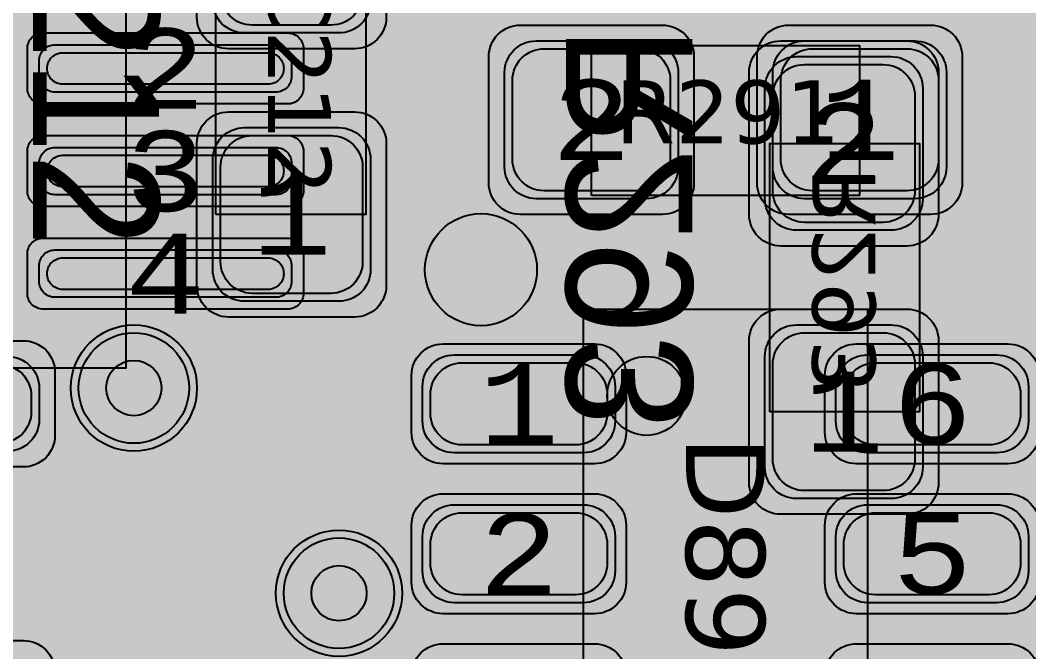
# Model space of a CAD drawing. Extents: x -28 to 199, y -61 to 255.
# Drawn here: x 127.28 to 133.67, y 159.13 to 163.13 of the extents above; entities that cross this region are included whole.
import ezdxf
from ezdxf.enums import TextEntityAlignment as Align

# ---------------------------------------------------------------- set-up
doc = ezdxf.new("R2010")
doc.units = 0
doc.header["$MEASUREMENT"] = 0
for name, color, linetype in [('ASSEMBLY_OUTLINES_BTM', 191, 'CONTINUOUS'), ('ASSEMBLY_OUTLINES_TOP', 102, 'CONTINUOUS'), ('ASSEMBLY_PART_NUMBERS_BTM', 191, 'CONTINUOUS'), ('ASSEMBLY_PART_NUMBERS_TOP', 102, 'CONTINUOUS'), ('ASSEMBLY_REF_DES_BTM', 191, 'CONTINUOUS'), ('ASSEMBLY_REF_DES_TOP', 102, 'CONTINUOUS'), ('DRILL_DRAWING', 21, 'CONTINUOUS'), ('GENERATED_SILKSCREEN_BTM', 255, 'CONTINUOUS'), ('GENERATED_SILKSCREEN_TOP', 140, 'CONTINUOUS'), ('PART_PADS_SMD_BTM', 10, 'CONTINUOUS'), ('PART_PADS_SMD_TOP', 150, 'CONTINUOUS'), ('PIN_NUMBERS_BTM', 8, 'CONTINUOUS'), ('PIN_NUMBERS_TOP', 8, 'CONTINUOUS'), ('PLACEMENT_OUTLINES_BTM', 222, 'CONTINUOUS'), ('PLACEMENT_OUTLINES_TOP', 130, 'CONTINUOUS'), ('PLANE_SHAPES_LAYER_2', 230, 'CONTINUOUS'), ('PLANE_SHAPES_LAYER_3', 81, 'CONTINUOUS'), ('SILKSCREEN_OUTLINES_BTM', 211, 'CONTINUOUS'), ('SILKSCREEN_OUTLINES_TOP', 150, 'CONTINUOUS'), ('SILKSCREEN_REF_DES_BTM', 211, 'CONTINUOUS'), ('SILKSCREEN_REF_DES_TOP', 150, 'CONTINUOUS'), ('SOLDERMASK_PADS_BTM', 12, 'CONTINUOUS'), ('SOLDERMASK_PADS_TOP', 180, 'CONTINUOUS'), ('SOLDERPASTE_PADS_BTM', 12, 'CONTINUOUS'), ('SOLDERPASTE_PADS_TOP', 180, 'CONTINUOUS'), ('TRACES_LAYER_3', 81, 'CONTINUOUS'), ('TRACES_LAYER_BOTTOM', 10, 'CONTINUOUS'), ('TRACES_LAYER_TOP', 150, 'CONTINUOUS'), ('VIA_HOLES_LAYER_2', 30, 'CONTINUOUS'), ('VIA_HOLES_LAYER_3', 30, 'CONTINUOUS'), ('VIA_HOLES_LAYER_BOTTOM', 30, 'CONTINUOUS'), ('VIA_HOLES_LAYER_TOP', 30, 'CONTINUOUS'), ('VIA_PADS_LAYER_2', 230, 'CONTINUOUS'), ('VIA_PADS_LAYER_3', 81, 'CONTINUOUS'), ('VIA_PADS_LAYER_BOTTOM', 10, 'CONTINUOUS'), ('VIA_PADS_LAYER_TOP', 150, 'CONTINUOUS')]:
    doc.layers.add(name, color=color, linetype=linetype)
doc.styles.add('COURIER_NEW', font='COUR.TTF')
doc.styles.add('VERDANA', font='verdana.TTF')
doc.styles.add('VERIBEST_GERBER_0', font='txt')

msp = doc.modelspace()

# ---------------------------------------------------------------- hatches: boundary and pattern name
at = {"layer": 'ASSEMBLY_OUTLINES_TOP'}
h = msp.add_hatch(color=256, dxfattribs=at)
edge = h.paths.add_edge_path()
edge.add_arc((131.25, 160.75), 0.25, 0, 360)
at = {"layer": 'GENERATED_SILKSCREEN_TOP'}
h = msp.add_hatch(color=256, dxfattribs=at)
edge = h.paths.add_edge_path()
edge.add_arc((130.2, 161.55), 0.355, 0, 360)
at = {"layer": 'PLANE_SHAPES_LAYER_2'}
h = msp.add_hatch(color=256, dxfattribs=at)
h.paths.add_polyline_path([(169.5, 129.25), (149.5, 129.25), (142.25, 122), (142.25, 90.5), (147.5, 90.5), (147.5, 80), (154, 80), (154, 69.25), (131.75, 69.25), (131.75, 73.25), (121.25, 73.25), (121.25, 81), (110.5, 81), (110.5, 125.75), (106.5, 125.75), (106.5, 128.75), (93.5, 128.75), (93.5, 120.25), (91.75, 120.25), (91.75, 121.5), (80, 121.5), (80, 118.25), (73.25, 118.25), (73.25, 124.5), (67.5, 124.5), (67.5, 128), (57.75, 128), (57.75, 120.25), (55.25, 120.25), (55.25, 121.5), (47.5, 121.5), (47.5, 119), (35, 119), (35, 134.75), (32.75, 134.75), (32.75, 159.75), (29.25, 159.75), (29.25, 175.25), (22.5, 175.25), (22.5, 195.25), (17.25, 195.25), (17.25, 198), (22.5, 198), (22.5, 216.5), (40.25, 216.5), (40.25, 235.5), (54.5, 235.5), (54.5, 254), (87.25, 254), (87.25, 236.25), (86.25, 236.25), (86.25, 228.75), (81, 228.75), (81, 218.75), (95.25, 218.75), (95.25, 194.5), (87, 194.5), (87, 172), (131.1, 172), (131.1, 208.75), (115.5, 208.75), (115.5, 213.75), (106.75, 213.75), (106.75, 218.75), (110.25, 222.25), (110.25, 226.25), (142.5, 226.25), (142.5, 221.5), (160.5, 221.5), (160.5, 240.75), (169.5, 240.75)])
h.paths.add_polyline_path([(35.5, 149.5), (41.75, 149.5), (41.75, 152), (39.25, 152), (39.25, 154), (37.75, 154), (37.75, 152), (35.5, 152)], flags=16)
h.paths.add_polyline_path([(37.5, 125.75), (37.5, 128.75), (42.75, 128.75), (42.75, 125.75)], flags=16)
h.paths.add_polyline_path([(52, 127.75), (52, 130.75), (54.25, 130.75), (54.25, 127.75)], flags=16)
h.paths.add_polyline_path([(50.75, 219.5), (50.75, 226.5), (71.75, 226.5), (71.75, 219.5)], flags=16)
h.paths.add_polyline_path([(66.5, 150.75), (66.5, 177.5), (72.25, 177.5), (72.25, 150.75)], flags=16)
h.paths.add_polyline_path([(47.25, 185.25), (73, 185.25), (73, 188.25), (70.25, 188.25), (70.25, 191), (47.25, 191)], flags=16)
h.paths.add_polyline_path([(84.5, 208), (84.5, 212.75), (85, 212.75), (85, 208)], flags=16)
h.paths.add_polyline_path([(61.5, 137.25), (87.75, 137.25), (87.75, 140.5), (84.75, 140.5), (84.75, 143), (61.5, 143)], flags=16)
h.paths.add_polyline_path([(88.75, 127), (88.75, 130), (91, 130), (91, 127)], flags=16)
h.paths.add_polyline_path([(85.5, 130.25), (85.5, 132.5), (91, 132.5), (91, 130.25)], flags=16)
h.paths.add_polyline_path([(108.75, 142.25), (135.75, 142.25), (135.75, 145.75), (132.25, 145.75), (132.25, 149), (108.75, 149)], flags=16)
h.paths.add_polyline_path([(114.25, 126.75), (140.75, 126.75), (140.75, 129.75), (137.25, 129.75), (137.25, 133), (114.25, 133)], flags=16)
h.paths.add_polyline_path([(155.25, 180.25), (166.25, 180.25), (166.25, 186.25), (152.25, 186.25), (152.25, 183), (155.25, 183)], flags=16)
at = {"layer": 'PLANE_SHAPES_LAYER_3'}
h = msp.add_hatch(color=256, dxfattribs=at)
h.paths.add_polyline_path([(169.5, 129.25), (149.5, 129.25), (142.25, 122), (142.25, 90.5), (147.5, 90.5), (147.5, 80), (154, 80), (154, 69.25), (131.75, 69.25), (131.75, 73.25), (121.25, 73.25), (121.25, 81), (110.5, 81), (110.5, 125.75), (106.5, 125.75), (106.5, 128.75), (93.5, 128.75), (93.5, 120.25), (91.75, 120.25), (91.75, 121.5), (80, 121.5), (80, 118.25), (73.25, 118.25), (73.25, 124.5), (67.5, 124.5), (67.5, 127.75), (58.25, 127.75), (58.25, 130.25), (88.75, 130.25), (88.75, 127), (91, 127), (91, 132.5), (55, 132.5), (55, 131.25), (52, 131.25), (52, 127.75), (55, 127.75), (55, 127.25), (57.75, 127.25), (57.75, 120.25), (55.25, 120.25), (55.25, 121.5), (47.5, 121.5), (47.5, 119), (35, 119), (35, 134.75), (32.75, 134.75), (32.75, 159.75), (29.25, 159.75), (29.25, 175.25), (22.5, 175.25), (22.5, 195.25), (17.25, 195.25), (17.25, 198), (22.5, 198), (22.5, 216.5), (40.25, 216.5), (40.25, 235.5), (54.5, 235.5), (54.5, 254), (87.25, 254), (87.25, 236.25), (86.25, 236.25), (86.25, 228.75), (81, 228.75), (81, 218.75), (95.25, 218.75), (95.25, 194.5), (87, 194.5), (87, 172), (131.1, 172), (131.1, 208.75), (115.5, 208.75), (115.5, 213.75), (106.75, 213.75), (106.75, 218.75), (110.25, 222.25), (110.25, 226.25), (142.5, 226.25), (142.5, 221.5), (160.5, 221.5), (160.5, 240.75), (169.5, 240.75)])
h.paths.add_polyline_path([(35.5, 149.5), (41.75, 149.5), (41.75, 152), (39.25, 152), (39.25, 154), (37.75, 154), (37.75, 152), (35.5, 152)], flags=16)
h.paths.add_polyline_path([(37.5, 125.75), (37.5, 128.75), (42.75, 128.75), (42.75, 125.75)], flags=16)
h.paths.add_polyline_path([(50.75, 219.5), (50.75, 226.5), (71.75, 226.5), (71.75, 219.5)], flags=16)
h.paths.add_polyline_path([(66.5, 150.75), (66.5, 177.5), (72.25, 177.5), (72.25, 150.75)], flags=16)
h.paths.add_polyline_path([(47.25, 185.25), (73, 185.25), (73, 188.25), (70.25, 188.25), (70.25, 191), (47.25, 191)], flags=16)
h.paths.add_polyline_path([(84.5, 208), (84.5, 212.75), (85, 212.75), (85, 208)], flags=16)
h.paths.add_polyline_path([(61.5, 137.25), (87.75, 137.25), (87.75, 140.5), (84.75, 140.5), (84.75, 143), (61.5, 143)], flags=16)
h.paths.add_polyline_path([(108.75, 142.25), (135.75, 142.25), (135.75, 145.75), (132.25, 145.75), (132.25, 149), (108.75, 149)], flags=16)
h.paths.add_polyline_path([(114.25, 126.75), (140.75, 126.75), (140.75, 129.75), (137.25, 129.75), (137.25, 133), (114.25, 133)], flags=16)
h.paths.add_polyline_path([(155.25, 180.25), (166.25, 180.25), (166.25, 186.25), (152.25, 186.25), (152.25, 183), (155.25, 183)], flags=16)
at = {"layer": 'SILKSCREEN_OUTLINES_TOP'}
h = msp.add_hatch(color=256, dxfattribs=at)
edge = h.paths.add_edge_path()
edge.add_arc((130.2, 161.55), 0.355, 0, 360)
at = {"layer": 'VIA_HOLES_LAYER_2'}
h = msp.add_hatch(color=256, dxfattribs=at)
edge = h.paths.add_edge_path()
edge.add_arc((128, 160.8), 0.175, 0, 360)
h = msp.add_hatch(color=256, dxfattribs=at)
edge = h.paths.add_edge_path()
edge.add_arc((129.3, 159.5), 0.175, 0, 360)
at = {"layer": 'VIA_HOLES_LAYER_3'}
h = msp.add_hatch(color=256, dxfattribs=at)
edge = h.paths.add_edge_path()
edge.add_arc((128, 160.8), 0.175, 0, 360)
h = msp.add_hatch(color=256, dxfattribs=at)
edge = h.paths.add_edge_path()
edge.add_arc((129.3, 159.5), 0.175, 0, 360)
at = {"layer": 'VIA_HOLES_LAYER_BOTTOM'}
h = msp.add_hatch(color=256, dxfattribs=at)
edge = h.paths.add_edge_path()
edge.add_arc((128, 160.8), 0.175, 0, 360)
h = msp.add_hatch(color=256, dxfattribs=at)
edge = h.paths.add_edge_path()
edge.add_arc((129.3, 159.5), 0.175, 0, 360)
at = {"layer": 'VIA_HOLES_LAYER_TOP'}
h = msp.add_hatch(color=256, dxfattribs=at)
edge = h.paths.add_edge_path()
edge.add_arc((128, 160.8), 0.175, 0, 360)
h = msp.add_hatch(color=256, dxfattribs=at)
edge = h.paths.add_edge_path()
edge.add_arc((129.3, 159.5), 0.175, 0, 360)

# ---------------------------------------------------------------- linework, layer by layer
at = {"layer": 'ASSEMBLY_OUTLINES_BTM', "const_width": 0.2}
msp.add_lwpolyline([(125.05, 160.925), (125.05, 164.075), (127.95, 164.075), (127.95, 160.925)], close=True, dxfattribs=at)
at = {"layer": 'ASSEMBLY_OUTLINES_BTM'}
msp.add_lwpolyline([(132.03, 160.65), (132.03, 162.35), (132.98, 162.35), (132.98, 160.65)], close=True, dxfattribs=at)
at = {"layer": 'ASSEMBLY_OUTLINES_TOP'}
for points in [[(128.52, 161.9), (128.52, 163.6), (129.47, 163.6), (129.47, 161.9)], [(130.9, 162.02), (130.9, 162.97), (132.6, 162.97), (132.6, 162.02)]]:
    msp.add_lwpolyline(points, close=True, dxfattribs=at)
at = {"layer": 'ASSEMBLY_OUTLINES_TOP', "const_width": 0.1}
msp.add_lwpolyline([(130.85, 158.2), (130.85, 161.3), (132.65, 161.3), (132.65, 158.2)], close=True, dxfattribs=at)
at = {"layer": 'ASSEMBLY_OUTLINES_TOP'}
msp.add_circle((131.25, 160.75), 0.25, dxfattribs=at)
at = {"layer": 'GENERATED_SILKSCREEN_BTM', "const_width": 0.15}
for points in [[(127.949995, 163.05), (127.949995, 163.25), (127.950005, 163.25), (127.950005, 163.05)], [(127.949995, 162.4), (127.949995, 162.6), (127.950005, 162.6), (127.950005, 162.4)], [(127.949995, 161.75), (127.949995, 161.95), (127.950005, 161.95), (127.950005, 161.75)]]:
    msp.add_lwpolyline(points, close=True, dxfattribs=at)
for points in [[(131.0408, 162.4256), (131.0392, 162.4232), (131.0352, 162.4224), (131.0312, 162.42), (131.0272, 162.42), (130.8624, 162.42), (130.8584, 162.42), (130.856, 162.4224), (130.8536, 162.4224), (130.8528, 162.4232), (130.852, 162.424), (130.8496, 162.4256), (130.74, 162.5616), (130.7384, 162.5656), (130.7376, 162.568), (130.7368, 162.572), (130.7368, 162.9752), (130.7384, 162.9824), (130.7424, 162.9864), (130.7472, 162.9912), (130.7528, 162.9928), (131.5208, 162.9928), (131.5272, 162.9912), (131.5312, 162.9872), (131.5336, 162.9824), (131.5344, 162.9768), (131.5336, 162.9704), (131.5312, 162.9648), (131.5272, 162.9608), (131.5208, 162.9592), (131.1528, 162.9592), (131.1528, 162.5832), (131.5256, 162.452), (131.5312, 162.4488), (131.5344, 162.4432), (131.5352, 162.4368), (131.5336, 162.432), (131.5312, 162.4272), (131.5264, 162.4232), (131.5216, 162.4208), (131.5152, 162.4224), (131.1424, 162.5536), (131.0408, 162.4256)], [(130.7696, 162.9592), (130.7696, 162.576), (130.8704, 162.452), (131.0192, 162.452), (131.1208, 162.576), (131.1208, 162.9592), (130.7696, 162.9592)], [(130.74, 161.8048), (130.8496, 161.6704), (130.8536, 161.668), (130.8568, 161.6672), (130.8592, 161.6656), (130.8624, 161.6648), (130.972, 161.6648), (130.9744, 161.6656), (130.98, 161.6672), (130.984, 161.668), (130.9856, 161.6704), (131.4184, 162.2032), (131.504, 162.2032), (131.504, 161.6808), (131.5056, 161.6752), (131.5088, 161.6704), (131.5144, 161.668), (131.5208, 161.6672), (131.5264, 161.668), (131.532, 161.6704), (131.5352, 161.6752), (131.5368, 161.6808), (131.5368, 162.22), (131.5352, 162.2264), (131.5312, 162.2304), (131.5272, 162.2344), (131.5208, 162.236), (131.4112, 162.236), (131.4088, 162.2352), (131.4032, 162.2336), (131.4008, 162.232), (131.3992, 162.2304), (131.3976, 162.2288), (130.964, 161.6968), (130.8704, 161.6968), (130.7696, 161.8216), (130.7696, 162.08), (130.876, 162.2104), (130.8776, 162.216), (130.8768, 162.2208), (130.8744, 162.2264), (130.8696, 162.2296), (130.8648, 162.2328), (130.8592, 162.2336), (130.8536, 162.2328), (130.8496, 162.2288), (130.74, 162.0944), (130.7392, 162.0912), (130.7384, 162.0888), (130.7376, 162.088), (130.7368, 162.0848), (130.7368, 161.8152), (130.7376, 161.812), (130.7376, 161.8112), (130.7384, 161.8104), (130.7392, 161.808), (130.74, 161.8048)], [(131.5336, 161.3384), (131.424, 161.4728), (131.42, 161.4768), (131.4152, 161.4776), (131.4096, 161.4768), (131.404, 161.4736), (131.4, 161.4704), (131.3968, 161.4648), (131.396, 161.46), (131.3976, 161.4544), (131.504, 161.324), (131.504, 161.0656), (131.4032, 160.9408), (131.116, 160.9408), (131.204, 161.0496), (131.2056, 161.0528), (131.2064, 161.0536), (131.2072, 161.056), (131.2072, 161.0592), (131.2072, 161.3288), (131.2072, 161.332), (131.2056, 161.3368), (131.204, 161.3384), (131.0952, 161.4728), (131.0944, 161.4744), (131.0928, 161.476), (131.0904, 161.4776), (131.0848, 161.4792), (131.0816, 161.48), (130.8624, 161.48), (130.8584, 161.4792), (130.8552, 161.4776), (130.8528, 161.476), (130.852, 161.4744), (130.8496, 161.4728), (130.74, 161.3384), (130.7392, 161.3352), (130.7384, 161.3328), (130.7376, 161.332), (130.7368, 161.3288), (130.7368, 161.0592), (130.7376, 161.056), (130.7376, 161.0552), (130.7384, 161.0544), (130.7392, 161.052), (130.74, 161.0488), (130.8496, 160.9144), (130.8536, 160.912), (130.8568, 160.9112), (130.8592, 160.9096), (130.8624, 160.9088), (131.4112, 160.9088), (131.4136, 160.9096), (131.4192, 160.9112), (131.4208, 160.912), (131.424, 160.9144), (131.5336, 161.0488), (131.5352, 161.0528), (131.536, 161.0536), (131.536, 161.0552), (131.5368, 161.0568), (131.5368, 161.0576), (131.5368, 161.0592), (131.5368, 161.3288), (131.536, 161.332), (131.5352, 161.3352), (131.5336, 161.3384)], [(130.8704, 161.4472), (131.0736, 161.4472), (131.1752, 161.324), (131.1752, 161.0656), (131.0736, 160.9408), (130.8704, 160.9408), (130.7696, 161.0656), (130.7696, 161.324), (130.8704, 161.4472)], [(131.5336, 160.5824), (131.424, 160.7176), (131.42, 160.7216), (131.4176, 160.7224), (131.4152, 160.7224), (131.4096, 160.7216), (131.404, 160.7184), (131.4, 160.7144), (131.3968, 160.7096), (131.396, 160.704), (131.3976, 160.6984), (131.504, 160.568), (131.504, 160.3096), (131.4032, 160.1848), (131.2544, 160.1848), (131.1528, 160.308), (131.1528, 160.4408), (131.1512, 160.4472), (131.148, 160.4512), (131.1424, 160.4536), (131.1368, 160.4544), (131.1312, 160.4536), (131.1256, 160.4512), (131.1224, 160.4472), (131.1208, 160.4408), (131.1208, 160.308), (131.0192, 160.1848), (130.8704, 160.1848), (130.7696, 160.3096), (130.7696, 160.568), (130.876, 160.6984), (130.8776, 160.704), (130.8768, 160.7096), (130.8744, 160.7144), (130.8696, 160.7184), (130.8648, 160.7216), (130.8592, 160.7224), (130.856, 160.7224), (130.8536, 160.7216), (130.8496, 160.7176), (130.74, 160.5824), (130.7392, 160.58), (130.7384, 160.5776), (130.7376, 160.5768), (130.7368, 160.5736), (130.7368, 160.304), (130.7376, 160.3), (130.7384, 160.2984), (130.7392, 160.296), (130.74, 160.2936), (130.8496, 160.1584), (130.8536, 160.156), (130.8568, 160.1552), (130.8592, 160.1536), (130.8624, 160.1528), (131.0272, 160.1528), (131.0296, 160.1536), (131.0352, 160.1552), (131.0392, 160.156), (131.0408, 160.1584), (131.1368, 160.276), (131.2328, 160.1584), (131.2344, 160.1576), (131.236, 160.156), (131.2368, 160.1552), (131.2384, 160.1552), (131.244, 160.1536), (131.2464, 160.1528), (131.4112, 160.1528), (131.4152, 160.1536), (131.4184, 160.1552), (131.4216, 160.156), (131.424, 160.1584), (131.5336, 160.2936), (131.5352, 160.2968), (131.536, 160.2976), (131.536, 160.3), (131.5368, 160.3008), (131.5368, 160.3016), (131.5368, 160.304), (131.5368, 160.5736), (131.536, 160.5768), (131.5352, 160.58), (131.5336, 160.5824)]]:
    msp.add_lwpolyline(points, dxfattribs=at)
for points in [[(132.030005, 161.216164, 1.1642e-05), (132.029995, 161.216156), (132.029995, 161.783844, 1.1642e-05), (132.030005, 161.783836), (132.030005, 161.216164)], [(132.980005, 161.207902, 1.22306e-05), (132.979995, 161.207911), (132.979995, 161.792089, 1.22306e-05), (132.980005, 161.792098), (132.980005, 161.207902)], [(127.5938, 160.925005, 6.1414e-06), (127.593797, 160.924995), (125.05, 160.924995, -0.4142135624), (125.049995, 160.925), (125.049995, 161.3), (125.050005, 161.3), (125.050005, 160.925005), (127.5938, 160.925005)], [(127.950005, 161.222049, 5.9117e-06), (127.949995, 161.222048), (127.949995, 161.3), (127.950005, 161.3), (127.950005, 161.222049)]]:
    msp.add_lwpolyline(points, format="xyb", dxfattribs=at)
at = {"layer": 'GENERATED_SILKSCREEN_TOP', "const_width": 0.15}
for points in [[(127.396, 163.3544), (127.396, 162.832), (127.3944, 162.8264), (127.3912, 162.8216), (127.3856, 162.8192), (127.3792, 162.8184), (127.3736, 162.8192), (127.368, 162.8216), (127.3648, 162.8264), (127.3632, 162.832), (127.3632, 163.3712)], [(128.16, 162.956), (128.0504, 162.8216), (128.0464, 162.8192), (128.0432, 162.8184), (128.0408, 162.8168), (128.0376, 162.816), (127.928, 162.816), (127.9256, 162.8168), (127.92, 162.8184), (127.916, 162.8192), (127.9144, 162.8216), (127.4816, 163.3544)], [(127.5024, 163.38), (127.936, 162.848), (128.0296, 162.848), (128.1304, 162.9728), (128.1304, 163.2312)], [(128.1632, 163.236), (128.1632, 162.9664), (128.1624, 162.9632), (128.1624, 162.9624), (128.1616, 162.9616), (128.1608, 162.9592), (128.16, 162.956)], [(127.396, 162.516), (127.3952, 162.5224), (127.3912, 162.5256), (127.3856, 162.528), (127.3792, 162.5288), (127.3736, 162.528), (127.368, 162.5256), (127.364, 162.5224), (127.3632, 162.516), (127.3632, 162.204), (127.364, 162.1984), (127.368, 162.1936), (127.3736, 162.1912), (127.3792, 162.1904), (127.3856, 162.1912), (127.3912, 162.1936), (127.3952, 162.1984), (127.396, 162.204), (127.396, 162.3448), (128.1472, 162.3448), (128.1528, 162.3456), (128.1568, 162.348), (128.1592, 162.352), (128.16, 162.3576), (128.1608, 162.3616), (128.1608, 162.3656), (128.1592, 162.3688), (128.156, 162.372), (127.9368, 162.528), (127.9312, 162.5304), (127.9264, 162.5304), (127.9208, 162.528), (127.9168, 162.524), (127.9136, 162.5192), (127.912, 162.5136), (127.9136, 162.508), (127.9176, 162.504), (128.0968, 162.376), (127.396, 162.376), (127.396, 162.516)], [(128.16, 161.472), (128.0504, 161.3376), (128.0464, 161.3352), (128.0432, 161.3344), (128.0408, 161.3328), (128.0376, 161.332), (127.928, 161.332), (127.9256, 161.3328), (127.92, 161.3344), (127.916, 161.3352), (127.9144, 161.3376), (127.4816, 161.8704), (127.396, 161.8704), (127.396, 161.348), (127.3944, 161.3424), (127.3912, 161.3376), (127.3856, 161.3352), (127.3792, 161.3344), (127.3736, 161.3352), (127.368, 161.3376), (127.3648, 161.3424), (127.3632, 161.348), (127.3632, 161.8872), (127.3648, 161.8936), (127.3688, 161.8976), (127.3736, 161.9016), (127.3792, 161.9032), (127.4888, 161.9032), (127.4912, 161.9024), (127.4968, 161.9008), (127.4992, 161.8992), (127.5008, 161.8976), (127.5024, 161.896), (127.936, 161.364), (128.0296, 161.364), (128.1304, 161.4888), (128.1304, 161.7472), (128.024, 161.8776), (128.0224, 161.8832), (128.0232, 161.888), (128.0256, 161.8936), (128.0304, 161.8968), (128.036, 161.9), (128.0416, 161.9008), (128.0464, 161.9), (128.0504, 161.896), (128.16, 161.7616), (128.1608, 161.7584), (128.1616, 161.756), (128.1624, 161.7552), (128.1632, 161.752), (128.1632, 161.4824), (128.1624, 161.4792), (128.1624, 161.4784), (128.1616, 161.4776), (128.1608, 161.4752), (128.16, 161.472)]]:
    msp.add_lwpolyline(points, dxfattribs=at)
for points in [[(128.520005, 162.457911, 1.22306e-05), (128.519995, 162.457902), (128.519995, 163.042098, 1.22306e-05), (128.520005, 163.042089), (128.520005, 162.457911)], [(129.470005, 162.466156, 1.1642e-05), (129.469995, 162.466164), (129.469995, 163.033836, 1.1642e-05), (129.470005, 163.033844), (129.470005, 162.466156)], [(132.033844, 162.970005, 1.1642e-05), (132.033836, 162.969995), (131.466164, 162.969995, 1.1642e-05), (131.466156, 162.970005), (132.033844, 162.970005)], [(132.042098, 162.019995), (131.457902, 162.019995, 1.22306e-05), (131.457911, 162.020005), (132.042089, 162.020005, 1.22306e-05), (132.042098, 162.019995)], [(132.650005, 161.085), (132.65, 161.085, 4.5455e-06), (132.649995, 161.085), (132.649995, 161.299995), (130.850005, 161.299995), (130.850005, 161.085, 4.5455e-06), (130.85, 161.085), (130.849995, 161.085), (130.849995, 161.3, -0.4142135624), (130.85, 161.300005), (132.65, 161.300005, -0.4142135624), (132.650005, 161.3), (132.650005, 161.085)], [(130.850005, 160.135, 4.5455e-06), (130.85, 160.135), (130.849995, 160.135), (130.849995, 160.315), (130.85, 160.315, 4.5455e-06), (130.850005, 160.315), (130.850005, 160.135)], [(132.650005, 160.135), (132.65, 160.135, 4.5455e-06), (132.649995, 160.135), (132.649995, 160.315, 4.5455e-06), (132.65, 160.315), (132.650005, 160.315), (132.650005, 160.135)], [(130.850005, 159.185, 4.5455e-06), (130.85, 159.185), (130.849995, 159.185), (130.849995, 159.365), (130.85, 159.365, 4.5455e-06), (130.850005, 159.365), (130.850005, 159.185)], [(132.650005, 159.185), (132.65, 159.185, 4.5455e-06), (132.649995, 159.185), (132.649995, 159.365, 4.5455e-06), (132.65, 159.365), (132.650005, 159.365), (132.650005, 159.185)]]:
    msp.add_lwpolyline(points, format="xyb", dxfattribs=at)
at = {"layer": 'GENERATED_SILKSCREEN_TOP'}
msp.add_circle((130.2, 161.55), 0.355, dxfattribs=at)
at = {"layer": 'PART_PADS_SMD_BTM'}
for points in [[(129, 162.775, -0.4142135624), (128.9, 162.675), (127.5, 162.675, -0.4142135624), (127.4, 162.775), (127.4, 162.875, -0.4142135624), (127.5, 162.975), (128.9, 162.975, -0.4142135624), (129, 162.875)], [(132.2, 161.8, -0.4142135624), (132, 162), (132, 162.7, -0.4142135624), (132.2, 162.9), (132.8, 162.9, -0.4142135624), (133, 162.7), (133, 162, -0.4142135624), (132.8, 161.8)], [(129, 162.125, -0.4142135624), (128.9, 162.025), (127.5, 162.025, -0.4142135624), (127.4, 162.125), (127.4, 162.225, -0.4142135624), (127.5, 162.325), (128.9, 162.325, -0.4142135624), (129, 162.225)], [(129, 161.475, -0.4142135624), (128.9, 161.375), (127.5, 161.375, -0.4142135624), (127.4, 161.475), (127.4, 161.575, -0.4142135624), (127.5, 161.675), (128.9, 161.675, -0.4142135624), (129, 161.575)], [(132.2, 160.1, -0.4142135624), (132, 160.3), (132, 161, -0.4142135624), (132.2, 161.2), (132.8, 161.2, -0.4142135624), (133, 161), (133, 160.3, -0.4142135624), (132.8, 160.1)]]:
    msp.add_lwpolyline(points, format="xyb", close=True, dxfattribs=at)
at = {"layer": 'PART_PADS_SMD_TOP'}
for points in [[(128.7, 163.05, -0.4142135624), (128.5, 163.25), (128.5, 163.95, -0.4142135624), (128.7, 164.15), (129.3, 164.15, -0.4142135624), (129.5, 163.95), (129.5, 163.25, -0.4142135624), (129.3, 163.05)], [(131.45, 162.2, -0.4142135624), (131.25, 162), (130.55, 162, -0.4142135624), (130.35, 162.2), (130.35, 162.8, -0.4142135624), (130.55, 163), (131.25, 163, -0.4142135624), (131.45, 162.8)], [(133.15, 162.2, -0.4142135624), (132.95, 162), (132.25, 162, -0.4142135624), (132.05, 162.2), (132.05, 162.8, -0.4142135624), (132.25, 163), (132.95, 163, -0.4142135624), (133.15, 162.8)], [(128.7, 161.35, -0.4142135624), (128.5, 161.55), (128.5, 162.25, -0.4142135624), (128.7, 162.45), (129.3, 162.45, -0.4142135624), (129.5, 162.25), (129.5, 161.55, -0.4142135624), (129.3, 161.35)], [(126.3, 160.8, -0.4142135624), (126.5, 161), (127.2, 161, -0.4142135624), (127.4, 160.8), (127.4, 160.6, -0.4142135624), (127.2, 160.4), (126.5, 160.4, -0.4142135624), (126.3, 160.6)], [(129.83, 160.81, -0.4142135624), (130.03, 161.01), (130.85, 161.01, -0.4142135624), (131.05, 160.81), (131.05, 160.59, -0.4142135624), (130.85, 160.39), (130.03, 160.39, -0.4142135624), (129.83, 160.59)], [(132.45, 160.81, -0.4142135624), (132.65, 161.01), (133.47, 161.01, -0.4142135624), (133.67, 160.81), (133.67, 160.59, -0.4142135624), (133.47, 160.39), (132.65, 160.39, -0.4142135624), (132.45, 160.59)], [(129.83, 159.86, -0.4142135624), (130.03, 160.06), (130.85, 160.06, -0.4142135624), (131.05, 159.86), (131.05, 159.64, -0.4142135624), (130.85, 159.44), (130.03, 159.44, -0.4142135624), (129.83, 159.64)], [(132.45, 159.86, -0.4142135624), (132.65, 160.06), (133.47, 160.06, -0.4142135624), (133.67, 159.86), (133.67, 159.64, -0.4142135624), (133.47, 159.44), (132.65, 159.44, -0.4142135624), (132.45, 159.64)]]:
    msp.add_lwpolyline(points, format="xyb", close=True, dxfattribs=at)
at = {"layer": 'PLACEMENT_OUTLINES_BTM'}
for points in [[(125.05, 160.925), (125.05, 164.075), (127.95, 164.075), (127.95, 160.925)], [(132.03, 160.65), (132.03, 162.35), (132.98, 162.35), (132.98, 160.65)]]:
    msp.add_lwpolyline(points, close=True, dxfattribs=at)
at = {"layer": 'PLACEMENT_OUTLINES_TOP'}
for points in [[(128.52, 161.9), (128.52, 163.6), (129.47, 163.6), (129.47, 161.9)], [(130.9, 162.02), (130.9, 162.97), (132.6, 162.97), (132.6, 162.02)], [(130.85, 158.2), (130.85, 161.3), (132.65, 161.3), (132.65, 158.2)]]:
    msp.add_lwpolyline(points, close=True, dxfattribs=at)
at = {"layer": 'SILKSCREEN_OUTLINES_BTM'}
for points in [[(125.05, 160.925), (125.05, 164.075), (127.95, 164.075), (127.95, 160.925)], [(132.03, 160.65), (132.03, 162.35), (132.98, 162.35), (132.98, 160.65)]]:
    msp.add_lwpolyline(points, close=True, dxfattribs=at)
at = {"layer": 'SILKSCREEN_OUTLINES_TOP'}
for points in [[(128.52, 161.9), (128.52, 163.6), (129.47, 163.6), (129.47, 161.9)], [(130.9, 162.02), (130.9, 162.97), (132.6, 162.97), (132.6, 162.02)], [(130.85, 158.2), (130.85, 161.3), (132.65, 161.3), (132.65, 158.2)]]:
    msp.add_lwpolyline(points, close=True, dxfattribs=at)
msp.add_circle((130.2, 161.55), 0.355, dxfattribs=at)
at = {"layer": 'SOLDERMASK_PADS_BTM'}
for points in [[(129.075, 162.7, -0.4142135624), (128.975, 162.6), (127.425, 162.6, -0.4142135624), (127.325, 162.7), (127.325, 162.95, -0.4142135624), (127.425, 163.05), (128.975, 163.05, -0.4142135624), (129.075, 162.95)], [(132.1, 161.7, -0.4142135624), (131.9, 161.9), (131.9, 162.8, -0.4142135624), (132.1, 163), (132.9, 163, -0.4142135624), (133.1, 162.8), (133.1, 161.9, -0.4142135624), (132.9, 161.7)], [(129.075, 162.05, -0.4142135624), (128.975, 161.95), (127.425, 161.95, -0.4142135624), (127.325, 162.05), (127.325, 162.3, -0.4142135624), (127.425, 162.4), (128.975, 162.4, -0.4142135624), (129.075, 162.3)], [(129.075, 161.4, -0.4142135624), (128.975, 161.3), (127.425, 161.3, -0.4142135624), (127.325, 161.4), (127.325, 161.65, -0.4142135624), (127.425, 161.75), (128.975, 161.75, -0.4142135624), (129.075, 161.65)], [(132.1, 160, -0.4142135624), (131.9, 160.2), (131.9, 161.1, -0.4142135624), (132.1, 161.3), (132.9, 161.3, -0.4142135624), (133.1, 161.1), (133.1, 160.2, -0.4142135624), (132.9, 160)]]:
    msp.add_lwpolyline(points, format="xyb", close=True, dxfattribs=at)
at = {"layer": 'SOLDERMASK_PADS_TOP'}
for points in [[(128.6, 162.95, -0.4142135624), (128.4, 163.15), (128.4, 164.05, -0.4142135624), (128.6, 164.25), (129.4, 164.25, -0.4142135624), (129.6, 164.05), (129.6, 163.15, -0.4142135624), (129.4, 162.95)], [(131.55, 162.1, -0.4142135624), (131.35, 161.9), (130.45, 161.9, -0.4142135624), (130.25, 162.1), (130.25, 162.9, -0.4142135624), (130.45, 163.1), (131.35, 163.1, -0.4142135624), (131.55, 162.9)], [(133.25, 162.1, -0.4142135624), (133.05, 161.9), (132.15, 161.9, -0.4142135624), (131.95, 162.1), (131.95, 162.9, -0.4142135624), (132.15, 163.1), (133.05, 163.1, -0.4142135624), (133.25, 162.9)], [(128.6, 161.25, -0.4142135624), (128.4, 161.45), (128.4, 162.35, -0.4142135624), (128.6, 162.55), (129.4, 162.55, -0.4142135624), (129.6, 162.35), (129.6, 161.45, -0.4142135624), (129.4, 161.25)], [(126.2, 160.9, -0.4142135624), (126.4, 161.1), (127.3, 161.1, -0.4142135624), (127.5, 160.9), (127.5, 160.5, -0.4142135624), (127.3, 160.3), (126.4, 160.3, -0.4142135624), (126.2, 160.5)], [(129.76, 160.88, -0.4142135624), (129.96, 161.08), (130.92, 161.08, -0.4142135624), (131.12, 160.88), (131.12, 160.52, -0.4142135624), (130.92, 160.32), (129.96, 160.32, -0.4142135624), (129.76, 160.52)], [(132.38, 160.88, -0.4142135624), (132.58, 161.08), (133.54, 161.08, -0.4142135624), (133.74, 160.88), (133.74, 160.52, -0.4142135624), (133.54, 160.32), (132.58, 160.32, -0.4142135624), (132.38, 160.52)], [(129.76, 159.93, -0.4142135624), (129.96, 160.13), (130.92, 160.13, -0.4142135624), (131.12, 159.93), (131.12, 159.57, -0.4142135624), (130.92, 159.37), (129.96, 159.37, -0.4142135624), (129.76, 159.57)], [(132.38, 159.93, -0.4142135624), (132.58, 160.13), (133.54, 160.13, -0.4142135624), (133.74, 159.93), (133.74, 159.57, -0.4142135624), (133.54, 159.37), (132.58, 159.37, -0.4142135624), (132.38, 159.57)], [(126.2, 159, -0.4142135624), (126.4, 159.2), (127.3, 159.2, -0.4142135624), (127.5, 159), (127.5, 158.6, -0.4142135624), (127.3, 158.4), (126.4, 158.4, -0.4142135624), (126.2, 158.6)], [(129.76, 158.98, -0.4142135624), (129.96, 159.18), (130.92, 159.18, -0.4142135624), (131.12, 158.98), (131.12, 158.62, -0.4142135624), (130.92, 158.42), (129.96, 158.42, -0.4142135624), (129.76, 158.62)], [(132.38, 158.98, -0.4142135624), (132.58, 159.18), (133.54, 159.18, -0.4142135624), (133.74, 158.98), (133.74, 158.62, -0.4142135624), (133.54, 158.42), (132.58, 158.42, -0.4142135624), (132.38, 158.62)]]:
    msp.add_lwpolyline(points, format="xyb", close=True, dxfattribs=at)
at = {"layer": 'SOLDERPASTE_PADS_BTM'}
for points in [[(128.95, 162.825, -0.4142135624), (128.85, 162.725), (127.55, 162.725, -0.4142135624), (127.45, 162.825), (127.45, 162.825, -0.4142135624), (127.55, 162.925), (128.85, 162.925, -0.4142135624), (128.95, 162.825)], [(132.25, 161.85, -0.4142135624), (132.05, 162.05), (132.05, 162.65, -0.4142135624), (132.25, 162.85), (132.75, 162.85, -0.4142135624), (132.95, 162.65), (132.95, 162.05, -0.4142135624), (132.75, 161.85)], [(128.95, 162.175, -0.4142135624), (128.85, 162.075), (127.55, 162.075, -0.4142135624), (127.45, 162.175), (127.45, 162.175, -0.4142135624), (127.55, 162.275), (128.85, 162.275, -0.4142135624), (128.95, 162.175)], [(128.95, 161.525, -0.4142135624), (128.85, 161.425), (127.55, 161.425, -0.4142135624), (127.45, 161.525), (127.45, 161.525, -0.4142135624), (127.55, 161.625), (128.85, 161.625, -0.4142135624), (128.95, 161.525)], [(132.25, 160.15, -0.4142135624), (132.05, 160.35), (132.05, 160.95, -0.4142135624), (132.25, 161.15), (132.75, 161.15, -0.4142135624), (132.95, 160.95), (132.95, 160.35, -0.4142135624), (132.75, 160.15)]]:
    msp.add_lwpolyline(points, format="xyb", close=True, dxfattribs=at)
at = {"layer": 'SOLDERPASTE_PADS_TOP'}
for points in [[(128.75, 163.1, -0.4142135624), (128.55, 163.3), (128.55, 163.9, -0.4142135624), (128.75, 164.1), (129.25, 164.1, -0.4142135624), (129.45, 163.9), (129.45, 163.3, -0.4142135624), (129.25, 163.1)], [(131.4, 162.25, -0.4142135624), (131.2, 162.05), (130.6, 162.05, -0.4142135624), (130.4, 162.25), (130.4, 162.75, -0.4142135624), (130.6, 162.95), (131.2, 162.95, -0.4142135624), (131.4, 162.75)], [(133.1, 162.25, -0.4142135624), (132.9, 162.05), (132.3, 162.05, -0.4142135624), (132.1, 162.25), (132.1, 162.75, -0.4142135624), (132.3, 162.95), (132.9, 162.95, -0.4142135624), (133.1, 162.75)], [(128.75, 161.4, -0.4142135624), (128.55, 161.6), (128.55, 162.2, -0.4142135624), (128.75, 162.4), (129.25, 162.4, -0.4142135624), (129.45, 162.2), (129.45, 161.6, -0.4142135624), (129.25, 161.4)], [(126.35, 160.75, -0.4142135624), (126.55, 160.95), (127.15, 160.95, -0.4142135624), (127.35, 160.75), (127.35, 160.65, -0.4142135624), (127.15, 160.45), (126.55, 160.45, -0.4142135624), (126.35, 160.65)], [(129.88, 160.76, -0.4142135624), (130.08, 160.96), (130.8, 160.96, -0.4142135624), (131, 160.76), (131, 160.64, -0.4142135624), (130.8, 160.44), (130.08, 160.44, -0.4142135624), (129.88, 160.64)], [(132.5, 160.76, -0.4142135624), (132.7, 160.96), (133.42, 160.96, -0.4142135624), (133.62, 160.76), (133.62, 160.64, -0.4142135624), (133.42, 160.44), (132.7, 160.44, -0.4142135624), (132.5, 160.64)], [(129.88, 159.81, -0.4142135624), (130.08, 160.01), (130.8, 160.01, -0.4142135624), (131, 159.81), (131, 159.69, -0.4142135624), (130.8, 159.49), (130.08, 159.49, -0.4142135624), (129.88, 159.69)], [(132.5, 159.81, -0.4142135624), (132.7, 160.01), (133.42, 160.01, -0.4142135624), (133.62, 159.81), (133.62, 159.69, -0.4142135624), (133.42, 159.49), (132.7, 159.49, -0.4142135624), (132.5, 159.69)]]:
    msp.add_lwpolyline(points, format="xyb", close=True, dxfattribs=at)
at = {"layer": 'TRACES_LAYER_3', "const_width": 0.5}
msp.add_lwpolyline([(134.4, 164.3), (133.222883, 163.122883), (128.977117, 163.122883), (127.8, 164.3)], dxfattribs=at)
at = {"layer": 'TRACES_LAYER_BOTTOM', "const_width": 0.254}
for points in [[(128.2, 162.825), (128.2, 163.475)], [(128.2, 162.175), (128.2, 162.825)], [(132.5, 162.35), (133.348, 162.35), (133.473, 162.225), (134.55, 162.225)], [(128.2, 162.175), (129.277, 162.175), (129.479963, 161.972037), (129.479963, 160.903692), (122.560302, 153.984031), (118.284031, 153.984031), (117.3, 153)], [(128.2, 161.525), (128.2, 161), (128, 160.8)], [(134.55, 160.925), (133.552, 160.925), (133.277, 160.65), (132.5, 160.65)]]:
    msp.add_lwpolyline(points, dxfattribs=at)
at = {"layer": 'TRACES_LAYER_TOP', "const_width": 0.35}
for points in [[(132.6, 162.5), (132.6, 162.873), (132.95, 163.223), (132.95, 164.25)], [(130.9, 162.5), (130.9, 161.723), (130.876, 161.723), (130.44, 161.287), (130.44, 160.7)], [(132.6, 162.5), (135.739178, 162.5), (136.74763, 161.491548), (136.74763, 159.655217), (136.192413, 159.1), (134.75, 159.1)], [(129, 161.9), (129, 161.85), (128, 160.85), (128, 160.8)], [(130.44, 160.7), (129.264148, 160.7), (127.801439, 159.237291), (127.287291, 159.237291), (126.85, 158.8)], [(133.06, 160.7), (135.073, 160.7), (135.173, 160.6), (135.8, 160.6)], [(130.44, 159.75), (129.55, 159.75), (129.3, 159.5)], [(133.06, 159.75), (134.1, 159.75), (134.75, 159.1)]]:
    msp.add_lwpolyline(points, dxfattribs=at)
at = {"layer": 'VIA_HOLES_LAYER_2'}
for centre in [(128, 160.8), (129.3, 159.5)]:
    msp.add_circle(centre, 0.175, dxfattribs=at)
at = {"layer": 'VIA_HOLES_LAYER_3'}
for centre in [(128, 160.8), (129.3, 159.5)]:
    msp.add_circle(centre, 0.175, dxfattribs=at)
at = {"layer": 'VIA_HOLES_LAYER_BOTTOM'}
for centre in [(128, 160.8), (129.3, 159.5)]:
    msp.add_circle(centre, 0.175, dxfattribs=at)
at = {"layer": 'VIA_HOLES_LAYER_TOP'}
for centre in [(128, 160.8), (129.3, 159.5)]:
    msp.add_circle(centre, 0.175, dxfattribs=at)
at = {"layer": 'VIA_PADS_LAYER_2'}
for centre in [(128, 160.8), (129.3, 159.5)]:
    msp.add_circle(centre, 0.4, dxfattribs=at)
at = {"layer": 'VIA_PADS_LAYER_3'}
for centre in [(128, 160.8), (129.3, 159.5)]:
    msp.add_circle(centre, 0.4, dxfattribs=at)
at = {"layer": 'VIA_PADS_LAYER_BOTTOM'}
for centre in [(128, 160.8), (129.3, 159.5)]:
    msp.add_circle(centre, 0.35, dxfattribs=at)
at = {"layer": 'VIA_PADS_LAYER_TOP'}
for centre in [(128, 160.8), (129.3, 159.5)]:
    msp.add_circle(centre, 0.35, dxfattribs=at)

# ---------------------------------------------------------------- texts
at = {"layer": 'ASSEMBLY_PART_NUMBERS_BTM', "style": 'VERIBEST_GERBER_0', "text_generation_flag": 2}
for s, p in [('SN74LVC2G00DCTR', (129.04, 162.5)), ('ERJ-3EKF4701V', (129.96, 161.5))]:
    msp.add_text(s, height=2.032, rotation=90, dxfattribs=at).set_placement(p, align=Align.TOP_LEFT)
msp.add_text('CL21B225KOFNNNE', height=2.032, dxfattribs=at).set_placement((136.5, 161.71), align=Align.TOP_LEFT)
at = {"layer": 'ASSEMBLY_PART_NUMBERS_TOP', "style": 'VERIBEST_GERBER_0'}
for s, p in [('CL10B104KB8SFNC', (128.79, 185.75)), ('CL21B225KOFNNNE', (130.79, 185.75)), ('SPC02SVJN-RC-3POS', (129.04, 176.5)), ('GRM188R71H123KA01D', (131.54, 162.75)), ('LTC6993IS6-2#TRMPBF', (129.21, 159.75))]:
    msp.add_text(s, height=2.032, rotation=270, dxfattribs=at).set_placement(p, align=Align.TOP_LEFT)
for s, p in [('ERJ-3EKF4701V', (125.75, 165.04)), ('ERJ-3EKF4701V', (131.75, 165.04)), ('CL10B104KB8SFNC', (132.25, 163.46)), ('SN74AHCT1G00DBVR', (113.75, 163.04)), ('CL10B104KB8SFNC', (125.75, 161.71)), ('CL21B225KOFNNNE', (132, 161.71))]:
    msp.add_text(s, height=2.032, dxfattribs=at).set_placement(p, align=Align.TOP_LEFT)
at = {"layer": 'ASSEMBLY_REF_DES_BTM', "style": 'VERDANA', "text_generation_flag": 2}
msp.add_text('R293', height=0.4, rotation=90, dxfattribs=at).set_placement((132.3, 162.2), align=Align.TOP_LEFT)
at = {"layer": 'ASSEMBLY_REF_DES_TOP', "style": 'VERDANA'}
for s, height, p in [('C212', 0.4, (129.25, 163.45)), ('D89', 0.5, (132, 160.5))]:
    msp.add_text(s, height=height, rotation=270, dxfattribs=at).set_placement(p, align=Align.TOP_LEFT)
msp.add_text('R291', height=0.4, dxfattribs=at).set_placement((131.05, 162.75), align=Align.TOP_LEFT)
at = {"layer": 'DRILL_DRAWING', "style": 'VERIBEST_GERBER_0'}
for p in [(128, 160.8), (129.3, 159.5)]:
    msp.add_text('A', height=2, dxfattribs=at).set_placement(p, align=Align.MIDDLE_CENTER)
at = {"layer": 'PIN_NUMBERS_BTM', "style": 'COURIER_NEW'}
for s, p in [('2', (128.2, 162.825)), ('2', (130.9, 162.5)), ('1', (132.6, 162.5)), ('2', (132.5, 162.35)), ('3', (128.2, 162.175)), ('1', (129, 161.9)), ('4', (128.2, 161.525)), ('1', (130.44, 160.7)), ('6', (133.06, 160.7)), ('1', (132.5, 160.65)), ('2', (130.44, 159.75)), ('5', (133.06, 159.75))]:
    msp.add_text(s, height=0.508, dxfattribs=at).set_placement(p, align=Align.MIDDLE_CENTER)
at = {"layer": 'PIN_NUMBERS_TOP', "style": 'COURIER_NEW'}
for s, p in [('2', (128.2, 162.825)), ('2', (130.9, 162.5)), ('1', (132.6, 162.5)), ('2', (132.5, 162.35)), ('3', (128.2, 162.175)), ('1', (129, 161.9)), ('4', (128.2, 161.525)), ('1', (130.44, 160.7)), ('6', (133.06, 160.7)), ('1', (132.5, 160.65)), ('2', (130.44, 159.75)), ('5', (133.06, 159.75))]:
    msp.add_text(s, height=0.508, dxfattribs=at).set_placement(p, align=Align.MIDDLE_CENTER)
at = {"layer": 'SILKSCREEN_REF_DES_BTM', "style": 'VERIBEST_GERBER_0', "text_generation_flag": 2}
msp.add_text('R293', height=0.8, rotation=90, dxfattribs=at).set_placement((130.74, 163.1), align=Align.TOP_LEFT)
at = {"layer": 'SILKSCREEN_REF_DES_TOP', "style": 'VERIBEST_GERBER_0'}
msp.add_text('C212', height=0.8, rotation=270, dxfattribs=at).set_placement((128.16, 164.25), align=Align.TOP_LEFT)

doc.saveas('drawing.dxf')
